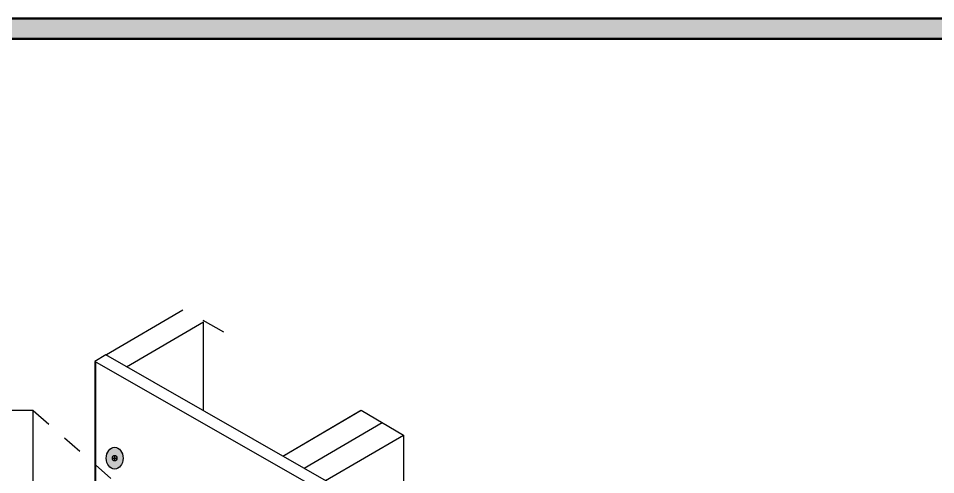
# Model space of a CAD drawing. Extents: x -1328 to 5679, y -4611 to 1603.
# Drawn here: x -249.6 to 150.9, y -1215.8 to -1016.7 of the extents above; entities that cross this region are included whole.
import ezdxf

# ---------------------------------------------------------------- set-up
doc = ezdxf.new("R2010")
doc.units = 0
doc.header["$MEASUREMENT"] = 0
doc.linetypes.add('AI-Linetype-25', pattern=[18.002632, 9.001316, -9.001316])
doc.layers.add('G-ANNO-TTLB', color=7, linetype='Continuous', lineweight=0)
doc.layers.add('TYVEK', color=7, linetype='Continuous', lineweight=0)

msp = doc.modelspace()

# ---------------------------------------------------------------- hatches: boundary and pattern name
at = {"layer": 'G-ANNO-TTLB', "true_color": 0xff00ff, "transparency": 33554687}
h = msp.add_hatch(color=6, dxfattribs=at)
edge = h.paths.add_edge_path()
edge.add_spline(control_points=[(1601.48, -3473.69), (1601.48, -3473.69), (-1328.04, -3473.69), (-1328.04, -3473.69), (-1328.04, -3473.69), (-1328.04, -1016.69), (-1328.04, -1016.69), (-1328.04, -1016.69), (1601.48, -1016.69), (1601.48, -1016.69), (1601.48, -1016.69), (1601.48, -3473.69), (1601.48, -3473.69)], knot_values=[0, 0, 0, 0, 1, 1, 1, 2, 2, 2, 3, 3, 3, 4, 4, 4, 4], degree=3, periodic=0)
edge = h.paths.add_edge_path()
edge.add_spline(control_points=[(-1319.04, -1025.69), (-1319.04, -1025.69), (-1319.04, -3464.69), (-1319.04, -3464.69), (-1319.04, -3464.69), (1592.48, -3464.69), (1592.48, -3464.69), (1592.48, -3464.69), (1592.48, -1025.69), (1592.48, -1025.69), (1592.48, -1025.69), (-1319.04, -1025.69), (-1319.04, -1025.69)], knot_values=[0, 0, 0, 0, 1, 1, 1, 2, 2, 2, 3, 3, 3, 4, 4, 4, 4], degree=3, periodic=0)
edge.add_line((-1319.04, -1025.69), (-1319.04, -1025.69))
at = {"layer": 'TYVEK', "true_color": 0x003b71, "transparency": 33554687}
h = msp.add_hatch(color=156, dxfattribs=at)
h.dxf.hatch_style = 2
edge = h.paths.add_edge_path()
edge.add_ellipse((-207.53, -1208.6), major_axis=(0, 4.78), ratio=0.766948, start_angle=0, end_angle=360)

# ---------------------------------------------------------------- linework, layer by layer
at = {"layer": 'G-ANNO-TTLB', "color": 6, "lineweight": 50, "true_color": 0xff00ff}
for p, q in [((1601.48, -1016.69), (-1328.04, -1016.69)), ((1592.48, -1025.69), (-1319.04, -1025.69)), ((-1319.04, -1025.69), (1592.48, -1025.69))]:
    msp.add_line(p, q, dxfattribs=at)
at = {"layer": 'G-ANNO-TTLB'}
for points in [[(1601.48, -3473.69), (1601.48, -3473.69), (-1328.04, -3473.69), (-1328.04, -3473.69), (-1328.04, -3473.69), (-1328.04, -1016.69), (-1328.04, -1016.69), (-1328.04, -1016.69), (1601.48, -1016.69), (1601.48, -1016.69), (1601.48, -1016.69), (1601.48, -3473.69), (1601.48, -3473.69)], [(-1319.04, -1025.69), (-1319.04, -1025.69), (-1319.04, -3464.69), (-1319.04, -3464.69), (-1319.04, -3464.69), (1592.48, -3464.69), (1592.48, -3464.69), (1592.48, -3464.69), (1592.48, -1025.69), (1592.48, -1025.69), (1592.48, -1025.69), (-1319.04, -1025.69), (-1319.04, -1025.69)]]:
    msp.add_open_spline(points, degree=3, knots=[0, 0, 0, 0, 1, 1, 1, 2, 2, 2, 3, 3, 3, 4, 4, 4, 4], dxfattribs=at)
at = {"layer": 'TYVEK', "color": 33, "lineweight": 25, "true_color": 0xcc9966}
for p, q in [((-211.11, -1163.41), (-177.69, -1143.84)), ((-211.11, -1163.41), (-177.7, -1143.84)), ((-202.36, -1168.72), (-168.72, -1149.02)), ((-169, -1148.31), (-160.03, -1153.49)), ((-168.74, -1187.89), (-168.74, -1149.15)), ((-134.14, -1207.65), (-99.95, -1187.64)), ((-134.14, -1207.65), (-100.47, -1187.94)), ((-99.95, -1187.64), (-81.49, -1198.49)), ((-124.85, -1212.96), (-90.8, -1193.02)), ((-115.41, -1218.35), (-81.49, -1198.49)), ((-81.49, -1198.5), (-81.49, -1237.43))]:
    msp.add_line(p, q, dxfattribs=at)
at = {"layer": 'TYVEK', "color": 2, "lineweight": 25, "true_color": 0xffff00}
for p, q in [((-211.36, -1163.56), (-216.17, -1166.34)), ((57.46, -1317.06), (-211.37, -1163.56)), ((-216.17, -1166.34), (-216.17, -1464.3)), ((52.66, -1319.85), (-216.17, -1166.34))]:
    msp.add_line(p, q, dxfattribs=at)
at = {"layer": 'TYVEK', "color": 18, "lineweight": 25, "true_color": 0x000000}
for p, q in [((52.65, -1319.85), (-216.18, -1166.34)), ((-215.93, -1166.52), (-215.93, -1588.76))]:
    msp.add_line(p, q, dxfattribs=at)
at = {"layer": 'TYVEK', "color": 18, "linetype": 'AI-Linetype-25', "lineweight": 25, "true_color": 0x000000}
msp.add_line((-243.03, -1187.78), (-96.29, -1316.37), dxfattribs=at)
at = {"layer": 'TYVEK', "color": 18, "lineweight": 25, "true_color": 0x080808}
for p, q in [((-208.5, -1208.57), (-206.55, -1208.57)), ((-207.53, -1207.33), (-207.53, -1209.8))]:
    msp.add_line(p, q, dxfattribs=at)
at = {"layer": 'TYVEK', "color": 18, "lineweight": 25, "true_color": 0x000000}
msp.add_lwpolyline([(-401.19, -1328.54), (-243.03, -1328.54), (-243.03, -1187.78), (-499.31, -1187.78), (-499.67, -1328.54), (-401.19, -1328.54)], dxfattribs=at)
msp.add_ellipse((-207.53, -1208.6), major_axis=(0, 4.78), ratio=0.766948, dxfattribs=at)
at = {"layer": 'TYVEK', "color": 18, "lineweight": 25, "true_color": 0x080808}
msp.add_ellipse((-207.53, -1208.57), major_axis=(0, 1.23), ratio=0.788846, dxfattribs=at)

doc.saveas('drawing.dxf')
